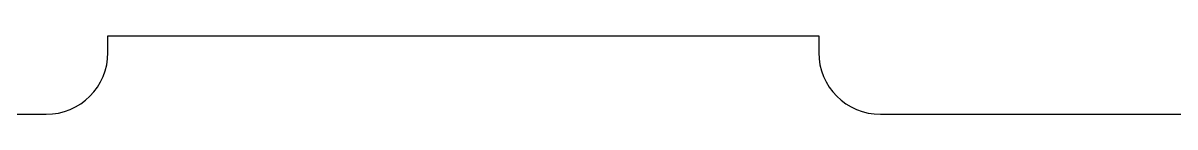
# Model space of a CAD drawing. Header units: millimetres. Extents: x -188 to 188, y -101 to 80.
# Drawn here: x -98.5 to -5.3, y -86.3 to -80 of the extents above; entities that cross this region are included whole.
import ezdxf

# ---------------------------------------------------------------- set-up
doc = ezdxf.new("R2010")
doc.units = ezdxf.units.MM

msp = doc.modelspace()

# ---------------------------------------------------------------- linework, layer by layer
at = {"color": 7, "linetype": 'Continuous', "lineweight": 25}
for p, q in [((-91.66, -81.35), (-91.66, -80)), ((-91.66, -80), (-34.16, -80)), ((-34.16, -80), (-34.16, -81.35)), ((-151.66, -86.35), (-96.66, -86.35)), ((-29.16, -86.35), (25.84, -86.35))]:
    msp.add_line(p, q, dxfattribs=at)
for centre, start, end in [((-96.66, -81.35), 270, 0), ((-29.16, -81.35), 180, 270)]:
    msp.add_arc(centre, 5, start, end, dxfattribs=at)

doc.saveas('drawing.dxf')
